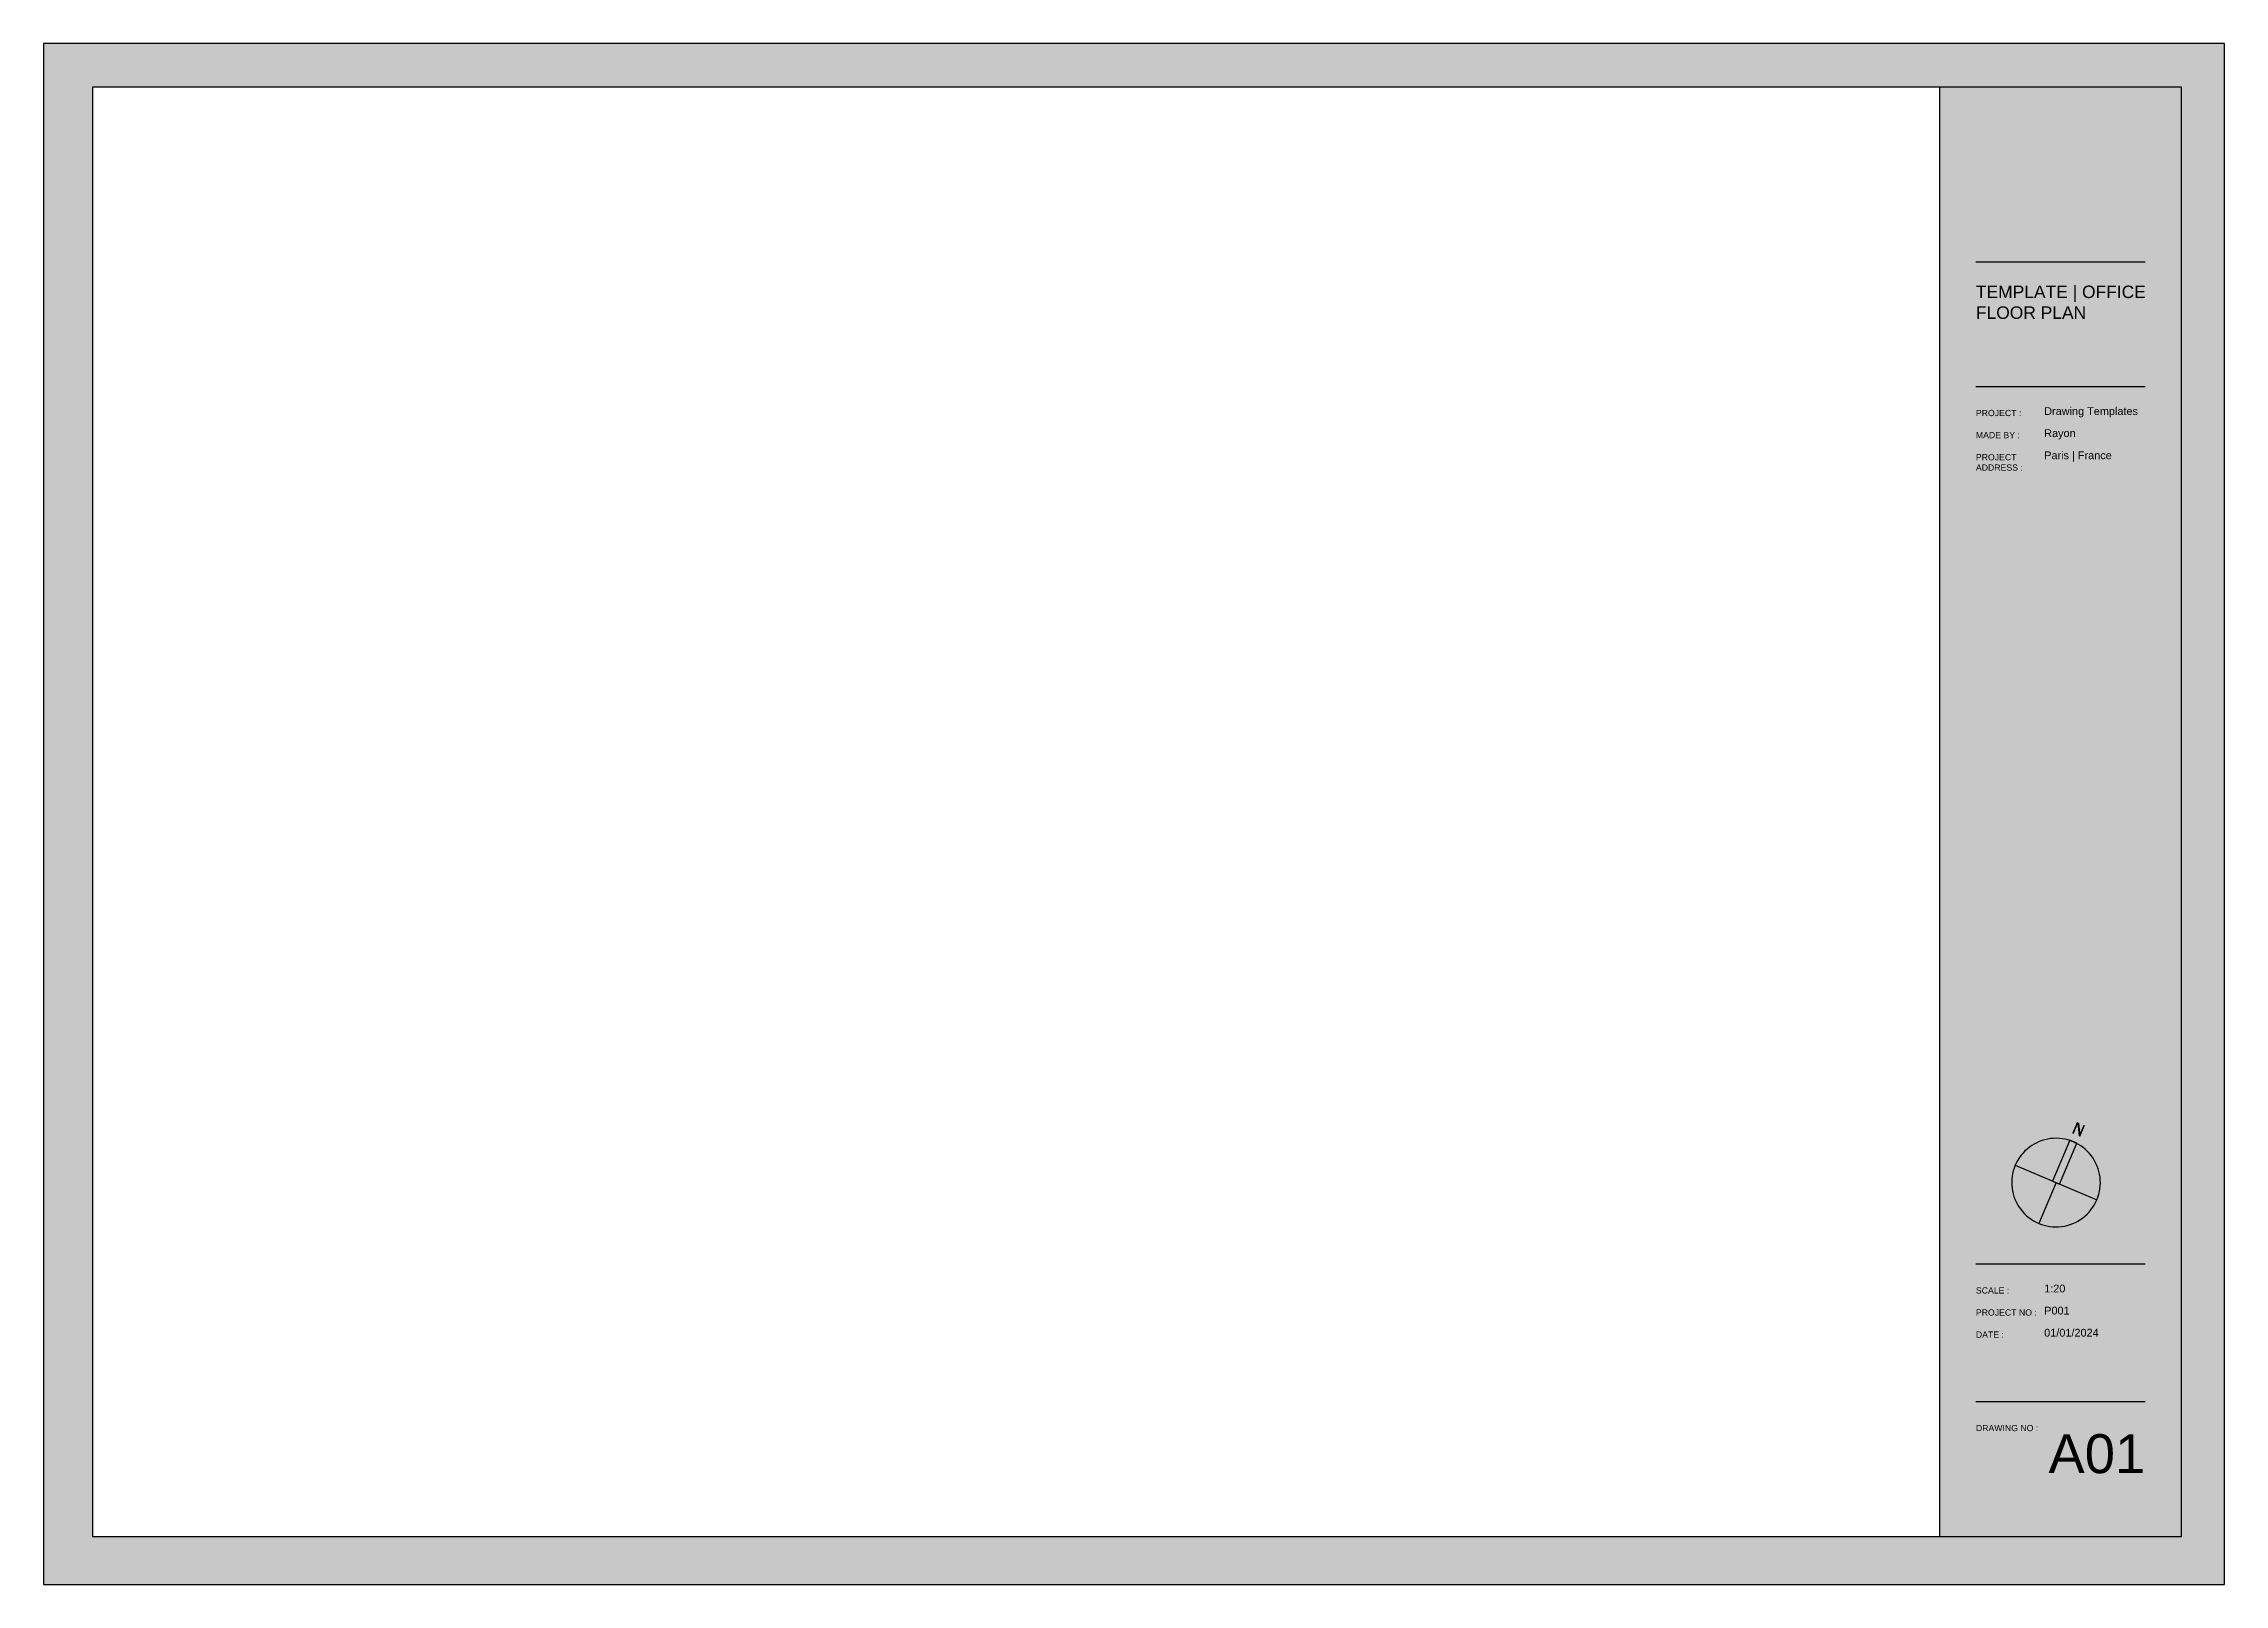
# Model space of a CAD drawing. Header units: metres. Extents: x 202 to 188551, y -77 to 23715.
# Drawn here: x 188530.34 to 188550.82, y 23700.2 to 23714.67 of the extents above.
import ezdxf

# ---------------------------------------------------------------- set-up
doc = ezdxf.new("R2010")
doc.units = ezdxf.units.M
for name, pattern in [('Light Grey Page Line', [0]), ('Page Lines', [0]), ('Style Grey Hatch  Line', [0])]:
    doc.linetypes.add(name, pattern=pattern)
doc.layers.add('Import - Page 1', color=7, linetype='Continuous', true_color=0xff1493)
doc.layers.add('Imported blocks', color=7, linetype='Continuous', true_color=0xc57dd9)
doc.styles.add('Logo Text A3', font='', dxfattribs={"height": 0.0024})
doc.styles.add('Sheet Number A3', font='', dxfattribs={"height": 0.0075})
doc.styles.add('Text M A3', font='', dxfattribs={"height": 0.0015})
doc.styles.add('Text S A3', font='', dxfattribs={"height": 0.0012})
doc.styles.get('Logo Text A3').set_extended_font_data('arial')
doc.styles.get('Sheet Number A3').set_extended_font_data('arial')
doc.styles.get('Text M A3').set_extended_font_data('arial')
doc.styles.get('Text S A3').set_extended_font_data('arial')

# ---------------------------------------------------------------- blocks, each defined once
blk = doc.blocks.new('ScaledText_7')
at = {"layer": 'Imported blocks', "insert": (-163.0090847169363, 31.17288612575816), "char_height": 0.0015, "width": 0.01316105769230769, "attachment_point": 1, "style": 'Text M A3'}
blk.add_mtext('01/01/2024', dxfattribs=at)
blk = doc.blocks.new('ScaledText_17')
at = {"layer": 'Imported blocks', "insert": (-163.0090847169364, 30.86346822730583), "char_height": 0.0015, "width": 0.01540384615384615, "attachment_point": 1, "style": 'Text M A3'}
blk.add_mtext('Paris | France ', dxfattribs=at)
blk = doc.blocks.new('ScaledText_26')
at = {"layer": 'Imported blocks', "insert": (-163.009084716711, 31.16509325436121), "char_height": 0.0015, "width": 0.01315865384615384, "attachment_point": 1, "style": 'Text M A3'}
blk.add_mtext('P001', dxfattribs=at)
blk = doc.blocks.new('ScaledText_27')
at = {"layer": 'Imported blocks', "insert": (-163.7125384643408, 30.84210519768878), "char_height": 0.0024, "width": 0.04075906085664888, "attachment_point": 1, "style": 'Logo Text A3'}
blk.add_mtext('TEMPLATE | OFFICE FLOOR PLAN', dxfattribs=at)
blk = doc.blocks.new('ScaledText_38')
at = {"layer": 'Imported blocks', "insert": (-162.880430642298, 30.86945706665457), "char_height": 0.0012, "width": 0.01531380675831378, "attachment_point": 1, "style": 'Text S A3'}
blk.add_mtext('PROJECT ADDRESS :', dxfattribs=at)
blk = doc.blocks.new('A3  Title block minimal vertical')
at = {"layer": 'Imported blocks', "transparency": 33554483}
for points in [[(-0.2099314073314251, -0.1483019521171113), (-0.2005320687812578, -0.1390564406268284), (-0.2005320687812578, 0.1399498981545296), (0.1550605809780995, 0.1399498981545296), (0.1550605809780995, -0.1390564406268284), (-0.2005320687812578, -0.1390564406268284), (-0.2099314073314251, -0.1483019521171113), (0.2099314073314676, -0.1483019521171113), (0.2099314073314676, 0.1483019521171195), (-0.2099314073314251, 0.1483019521171195), (-0.2099314073314251, -0.1483019521171113)], [(0.176849900335257, -0.07067501146359047), (0.1781794616563782, -0.0712378667982959), (0.1815048096019954, -0.06338282175359325), (0.1801752482808742, -0.06281996641888782), (0.176849900335257, -0.07067501146359047)], [(0.180620286116124, -0.06146878940172724), (0.1815376347730086, -0.05930185374886622), (0.1819974989308505, -0.05949653224196715), (0.1821822954928767, -0.06129198126765741), (0.1827987791904129, -0.0598357405094971), (0.1830914200181305, -0.05995962682328857), (0.1821740715158963, -0.06212656211083859), (0.1818814305181397, -0.06200267572506291), (0.1816532951524526, -0.05984379838796855), (0.1809129289012087, -0.06159267109188005), (0.180620286116124, -0.06146878940172724)]]:
    blk.add_hatch(color=256, dxfattribs=at).paths.add_polyline_path(points, flags=0)
h = blk.add_hatch(color=256, dxfattribs=at)
edge = h.paths.add_edge_path(flags=0)
edge.add_line((0.1729157325874844, 0.1177487475928521), (0.1729157325874844, 0.1287278270255517))
edge.add_line((0.1729157325874844, 0.1287278270255517), (0.1807462492033576, 0.1287278270255517))
edge.add_arc((0.1805990281644988, 0.1254610725425581), 0.003270070165369793, -84.54646110202827, 87.41962837314571, ccw=False)
edge.add_line((0.1809098109081278, 0.1222058040478401), (0.1838130311677988, 0.1222058040478401))
edge.add_line((0.1838130311677988, 0.1222058040478401), (0.1838130311677994, 0.117748747597934))
edge.add_line((0.1838130311677994, 0.117748747597934), (0.1816867290057862, 0.117748747597934))
edge.add_line((0.1816867290057862, 0.117748747597934), (0.1750829251756895, 0.1221240231954549))
edge.add_line((0.1750829251756895, 0.1221240231954549), (0.1750829251757067, 0.117748747597934))
edge.add_line((0.1750829251757067, 0.117748747597934), (0.1729157325874844, 0.1177487475928521))
edge.add_line((0.1729157325874844, 0.1177487475928521), (0.1729157325874844, 0.1177487475928521))
at = {"layer": 'Imported blocks', "linetype": 'Page Lines'}
blk.add_lwpolyline([(-0.2099314073314248, -0.1483019521171226), (0.2099314073314677, -0.1483019521171226), (0.2099314073314677, 0.1483019521171085), (-0.2099314073314248, 0.1483019521171085), (-0.2099314073314248, -0.1483019521171226)], close=True, dxfattribs=at)
at = {"layer": 'Imported blocks', "linetype": 'Light Grey Page Line'}
blk.add_lwpolyline([(-0.2005320687812571, -0.1390564406268426), (0.2016915466515925, -0.1390564406268426), (0.2016915466515925, 0.1399498981545153), (-0.2005320687812571, 0.1399498981545153), (-0.2005320687812571, -0.1390564406268426)], close=True, dxfattribs=at)
at = {"layer": 'Imported blocks', "linetype": 'Page Lines'}
for points in [[(0.1550605809780948, 0.1399498873225211), (0.1550605809780948, -0.1390564115214913)], [(0.1620890018502521, 0.1063220825233825), (0.1946958290670561, 0.1063220825233826)], [(0.1620890018502521, 0.08229276619199163), (0.1946958290670561, 0.08229276619199169)], [(0.1696640652904924, -0.06763296629800761), (0.1853741733023694, -0.07428366977652559)], [(0.1775191192964622, -0.07095831803726764), (0.1741937578623408, -0.07881339494414248)], [(0.1620890018502521, -0.08661477361748393), (0.1946958290670561, -0.08661477361748388)], [(0.1620890018502521, -0.1131120256841145), (0.1946958290670561, -0.1131120256841145)]]:
    blk.add_lwpolyline(points, dxfattribs=at)
blk.add_lwpolyline([(0.1853741690138136, -0.07428368252904301, 1), (0.1696640592010107, -0.06763297828812262, 1), (0.1853741690138136, -0.07428368252904301)], format="xyb", close=True, dxfattribs=at)
at = {"layer": 'Imported blocks', "linetype": 'Style Grey Hatch  Line'}
blk.add_lwpolyline([(0.176849900335257, -0.07067501146359047), (0.1781794616563782, -0.0712378667982959), (0.1815048096019954, -0.06338282175359325), (0.1801752482808742, -0.06281996641888782), (0.176849900335257, -0.07067501146359047)], close=True, dxfattribs=at)
blk = doc.blocks.new('ScaledText_50')
at = {"layer": 'Imported blocks', "insert": (-163.7394796803852, 34.1430555842989), "char_height": 0.0075, "width": 0.03090911319807309, "attachment_point": 3, "style": 'Sheet Number A3'}
blk.add_mtext('A01', dxfattribs=at)
blk = doc.blocks.new('ScaledText_59')
at = {"layer": 'Imported blocks', "insert": (-162.8804306422971, 31.17887496510691), "char_height": 0.0012, "width": 0.005611538461538461, "attachment_point": 1, "style": 'Text S A3'}
blk.add_mtext('DATE :', dxfattribs=at)
blk = doc.blocks.new('ScaledText_68')
at = {"layer": 'Imported blocks', "insert": (-163.009084716711, 31.15730038275606), "char_height": 0.0015, "width": 0.01315865384615384, "attachment_point": 1, "style": 'Text M A3'}
blk.add_mtext('1:20', dxfattribs=at)
blk = doc.blocks.new('ScaledText_76')
at = {"layer": 'Imported blocks', "insert": (-162.8804306422971, 30.85387132344426), "char_height": 0.0012, "width": 0.009646153846153846, "attachment_point": 1, "style": 'Text S A3'}
blk.add_mtext('PROJECT :', dxfattribs=at)
blk = doc.blocks.new('ScaledText_88')
at = {"layer": 'Imported blocks', "insert": (-162.8804306422971, 30.86166419504942), "char_height": 0.0012, "width": 0.009259615384615385, "attachment_point": 1, "style": 'Text S A3'}
blk.add_mtext('MADE BY :', dxfattribs=at)
blk = doc.blocks.new('ScaledText_98')
at = {"layer": 'Imported blocks', "insert": (-163.009084716711, 30.85567535590889), "char_height": 0.0015, "width": 0.006850961538461538, "attachment_point": 1, "style": 'Text M A3'}
blk.add_mtext('Rayon', dxfattribs=at)
blk = doc.blocks.new('ScaledText_104')
at = {"layer": 'Imported blocks', "insert": (-162.8804306422971, 31.17108209350176), "char_height": 0.0012, "width": 0.01295, "attachment_point": 1, "style": 'Text S A3'}
blk.add_mtext('PROJECT NO :', dxfattribs=at)
blk = doc.blocks.new('ScaledText_115')
at = {"layer": 'Imported blocks', "insert": (-162.8804306422971, 31.1632892218966), "char_height": 0.0012, "width": 0.007021153846153847, "attachment_point": 1, "style": 'Text S A3'}
blk.add_mtext('SCALE :', dxfattribs=at)
blk = doc.blocks.new('ScaledText_118')
at = {"layer": 'Imported blocks', "insert": (-163.009084716711, 30.84788248430374), "char_height": 0.0015, "width": 0.0243188894388678, "attachment_point": 1, "style": 'Text M A3'}
blk.add_mtext('Drawing Templates', dxfattribs=at)
blk = doc.blocks.new('ScaledText_127')
at = {"layer": 'Imported blocks', "insert": (-162.8804306422971, 31.21182893811335), "char_height": 0.0012, "width": 0.01302884615384615, "attachment_point": 1, "style": 'Text S A3'}
blk.add_mtext('DRAWING NO :', dxfattribs=at)

msp = doc.modelspace()

# ---------------------------------------------------------------- block references
at = {"layer": 'Import - Page 1', "xscale": 48.76491646690067, "yscale": 48.76491646690067}
msp.add_blockref('A3  Title block minimal vertical', (188540.5821269373, 23707.43425712257), dxfattribs=at)
at = {"layer": 'Imported blocks', "yscale": 48.76491646690067}
for name, p, xscale in [('ScaledText_27', (196531.9146497135, 22208.38190622588), 48.76491646686768), ('ScaledText_76', (196491.3369779371, 22206.64156693028), 48.76491646690067), ('ScaledText_118', (196498.2521493561, 22206.95862609813), 48.76491646696224), ('ScaledText_88', (196491.3369779371, 22206.05410050428), 48.76491646690067), ('ScaledText_98', (196498.2521493461, 22206.37115967213), 48.76491646690067), ('ScaledText_38', (196491.336977935, 22205.46663407828), 48.76491646688761), ('ScaledText_17', (196498.2521493631, 22205.78369326183), 48.76491646690067), ('ScaledText_68', (196498.2521493461, 22183.6331260573), 48.76491646690067), ('ScaledText_115', (196491.3369779371, 22183.31606688945), 48.76491646690067), ('ScaledText_26', (196498.2521493461, 22183.0456596313), 48.76491646690067), ('ScaledText_104', (196491.3369779371, 22182.72860046345), 48.76491646690067), ('ScaledText_7', (196498.2521493631, 22182.458193221), 48.76491646690067), ('ScaledText_59', (196491.3369779371, 22182.14113403745), 48.76491646690067), ('ScaledText_127', (196491.3369779371, 22179.65689539918), 48.76491646690067), ('ScaledText_50', (196534.818525636, 22036.62891070583), 48.76491646695499)]:
    msp.add_blockref(name, p, dxfattribs=dict(at, xscale=xscale))

doc.saveas('drawing.dxf')
